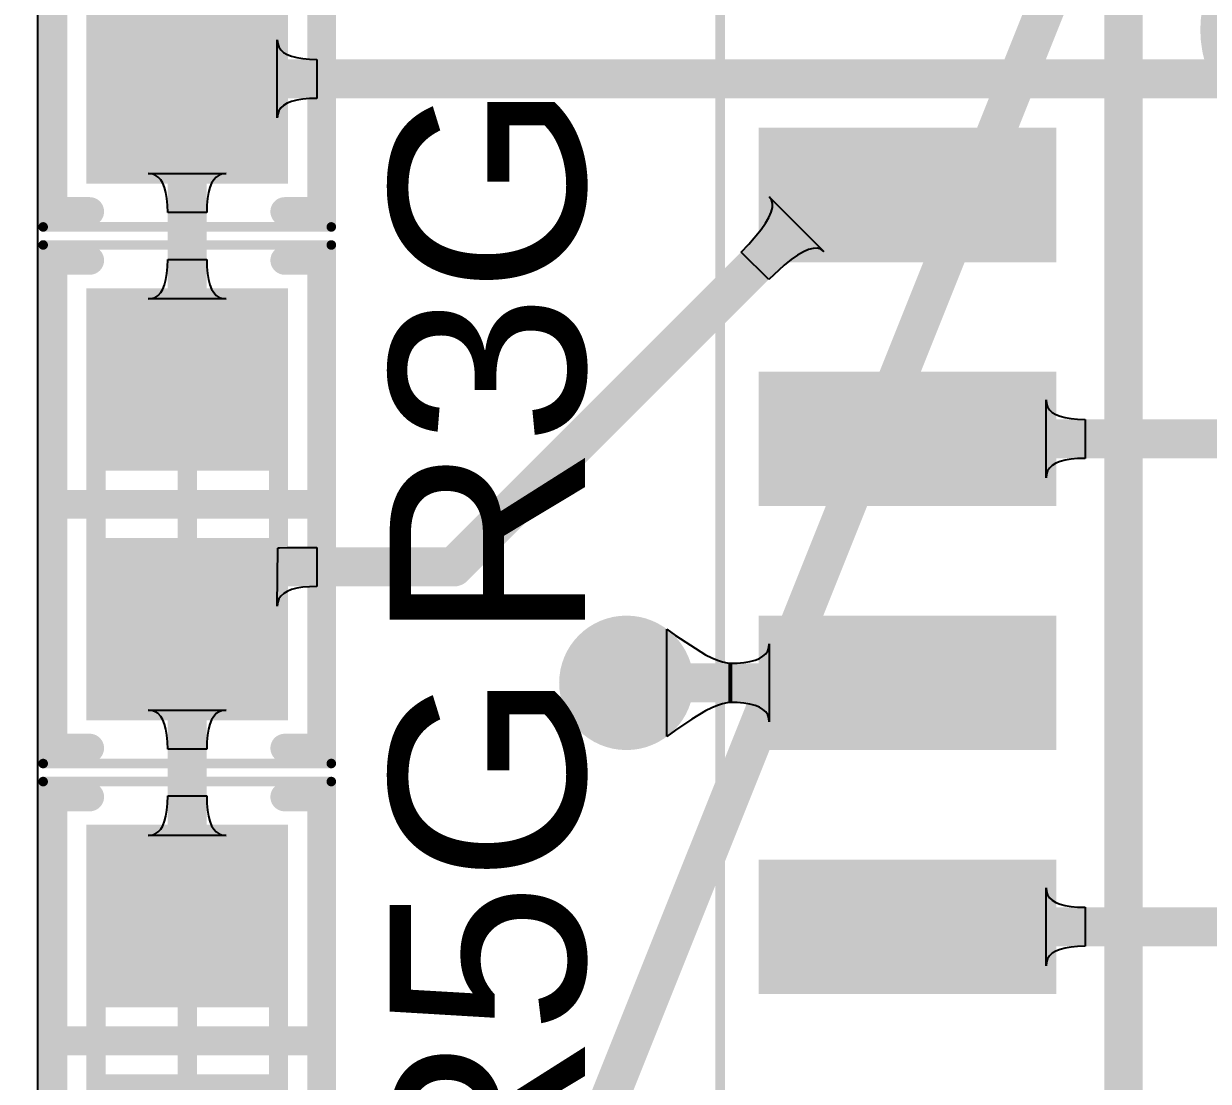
# Model space of a CAD drawing. Header units: inches. Extents: x -0.14 to 3.29, y -0.08 to 7.88.
# Drawn here: x 2.3459 to 2.5887, y 6.1685 to 6.3853 of the extents above; entities that cross this region are included whole.
import ezdxf

# ---------------------------------------------------------------- set-up
doc = ezdxf.new("R2010")
doc.units = ezdxf.units.IN
doc.header["$MEASUREMENT"] = 0
for name, color, linetype in [('Bottom Layer', 5, 'Continuous'), ('PCBD Notes', 76, 'Continuous'), ('Top 3D Body', 56, 'Continuous'), ('Top Courtyard', 56, 'Continuous'), ('Top Layer', 1, 'Continuous'), ('Top Overlay', 2, 'Continuous'), ('Top Paste', 8, 'Continuous'), ('Top Solder', 216, 'Continuous'), ('Via Holes', 16, 'Continuous')]:
    doc.layers.add(name, color=color, linetype=linetype)
doc.styles.add('Arial', font='', dxfattribs={"height": 0.2})
doc.styles.get('Arial').set_extended_font_data('Arial')

# ---------------------------------------------------------------- blocks, each defined once
blk = doc.blocks.new('34355DA5_B1DA_47C2_A88A_ECF82120A4F7_253')
at = {"layer": 'Top Layer'}
for points in [[(-0.13583, 0.08819), (-0.13583, 0.11181), (-0.07874, 0.11181), (-0.07874, 0.08819)], [(-0.13583, 0.03819), (-0.13583, 0.06181), (-0.07874, 0.06181), (-0.07874, 0.03819)], [(-0.13583, -0.01181), (-0.13583, 0.01181), (-0.07874, 0.01181), (-0.07874, -0.01181)], [(-0.13583, -0.06181), (-0.13583, -0.03819), (-0.07874, -0.03819), (-0.07874, -0.06181)]]:
    blk.add_hatch(color=1, dxfattribs=at).paths.add_polyline_path(points)
at = {"layer": 'Top Paste'}
for points in [[(-0.13583, 0.08819), (-0.13583, 0.11181), (-0.07874, 0.11181), (-0.07874, 0.08819)], [(-0.13583, 0.03819), (-0.13583, 0.06181), (-0.07874, 0.06181), (-0.07874, 0.03819)], [(-0.13583, -0.01181), (-0.13583, 0.01181), (-0.07874, 0.01181), (-0.07874, -0.01181)], [(-0.13583, -0.06181), (-0.13583, -0.03819), (-0.07874, -0.03819), (-0.07874, -0.06181)]]:
    blk.add_hatch(color=8, dxfattribs=at).paths.add_polyline_path(points)
at = {"layer": 'Top Solder'}
for points in [[(-0.13779, 0.08622), (-0.13779, 0.11378), (-0.07677, 0.11378), (-0.07677, 0.08622)], [(-0.13779, 0.03622), (-0.13779, 0.06378), (-0.07677, 0.06378), (-0.07677, 0.03622)], [(-0.13779, -0.01378), (-0.13779, 0.01378), (-0.07677, 0.01378), (-0.07677, -0.01378)], [(-0.13779, -0.06378), (-0.13779, -0.03622), (-0.07677, -0.03622), (-0.07677, -0.06378)]]:
    blk.add_hatch(color=216, dxfattribs=at).paths.add_polyline_path(points)
at = {"layer": 'Top Courtyard'}
blk.add_lwpolyline([(-0.14567, -0.18307, 0.00197, 0.00197, 0), (-0.14567, 0.18307, 0.00197, 0.00197, 0)], format="xyseb", dxfattribs=at)
at = {"layer": 'Top Overlay'}
blk.add_lwpolyline([(-0.06299, -0.17323, 0.00787, 0.00787, 0), (-0.06299, 0.17323, 0.00787, 0.00787, 0)], format="xyseb", dxfattribs=at)
for points in [[(-0.01181, 0.13386, 0.02362, 0.02362, 1), (-0.03543, 0.13386, 0.02362, 0.02362, 1)], [(-0.04134, 0.13386, 0.01181, 0.01181, 1), (-0.02953, 0.13386, 0.01181, 0.01181, 1)]]:
    blk.add_lwpolyline(points, format="xyseb", close=True, dxfattribs=at)
blk = doc.blocks.new('RES_0603_1608_340')
at = {"layer": 'Top Layer'}
for points in [[(-0.04232, -0.0187), (-0.04232, 0.0187), (-0.00886, 0.0187), (-0.00886, -0.0187)], [(0.00886, -0.0187), (0.00886, 0.0187), (0.04232, 0.0187), (0.04232, -0.0187)]]:
    blk.add_hatch(color=1, dxfattribs=at).paths.add_polyline_path(points)
at = {"layer": 'Top Paste'}
for points in [[(-0.04232, -0.0187), (-0.04232, 0.0187), (-0.00886, 0.0187), (-0.00886, -0.0187)], [(0.00886, -0.0187), (0.00886, 0.0187), (0.04232, 0.0187), (0.04232, -0.0187)]]:
    blk.add_hatch(color=8, dxfattribs=at).paths.add_polyline_path(points)
at = {"layer": 'Top Solder'}
for points in [[(-0.04429, -0.02067), (-0.04429, 0.02067), (-0.00689, 0.02067), (-0.00689, -0.02067)], [(0.00689, -0.02067), (0.00689, 0.02067), (0.04429, 0.02067), (0.04429, -0.02067)]]:
    blk.add_hatch(color=216, dxfattribs=at).paths.add_polyline_path(points)
at = {"layer": 'Top 3D Body'}
for points in [[(0.03445, 0.0187, 0.00394, 0.00394, 0), (-0.03445, 0.0187, 0.00394, 0.00394, 0)], [(-0.03445, -0.0187, 0.00394, 0.00394, 0), (-0.03445, 0.0187, 0.00394, 0.00394, 0)], [(0.03445, -0.0187, 0.00394, 0.00394, 0), (0.03445, 0.0187, 0.00394, 0.00394, 0)], [(0.03445, -0.0187, 0.00394, 0.00394, 0), (-0.03445, -0.0187, 0.00394, 0.00394, 0)]]:
    blk.add_lwpolyline(points, format="xyseb", dxfattribs=at)
for points in [[(-0.03543, 0.0187, 0.00197, 0.00197, 1), (-0.03346, 0.0187, 0.00197, 0.00197, 1)], [(-0.03543, 0.0187, 0.00197, 0.00197, 1), (-0.03346, 0.0187, 0.00197, 0.00197, 1)], [(0.03347, 0.0187, 0.00197, 0.00197, 1), (0.03543, 0.0187, 0.00197, 0.00197, 1)], [(0.03347, 0.0187, 0.00197, 0.00197, 1), (0.03543, 0.0187, 0.00197, 0.00197, 1)], [(-0.03543, -0.0187, 0.00197, 0.00197, 1), (-0.03346, -0.0187, 0.00197, 0.00197, 1)], [(-0.03543, -0.0187, 0.00197, 0.00197, 1), (-0.03346, -0.0187, 0.00197, 0.00197, 1)], [(0.03347, -0.0187, 0.00197, 0.00197, 1), (0.03543, -0.0187, 0.00197, 0.00197, 1)], [(0.03347, -0.0187, 0.00197, 0.00197, 1), (0.03543, -0.0187, 0.00197, 0.00197, 1)]]:
    blk.add_lwpolyline(points, format="xyseb", close=True, dxfattribs=at)
at = {"layer": 'Top Courtyard'}
for points in [[(0.05315, 0.02953, 0.00197, 0.00197, 0), (-0.05315, 0.02953, 0.00197, 0.00197, 0)], [(-0.05315, -0.02953, 0.00197, 0.00197, 0), (-0.05315, 0.02953, 0.00197, 0.00197, 0)], [(0.05315, -0.02953, 0.00197, 0.00197, 0), (0.05315, 0.02953, 0.00197, 0.00197, 0)], [(0, -0.0187, 0.00394, 0.00394, 0), (0, 0.0187, 0.00394, 0.00394, 0)], [(0.0187, 0, 0.00394, 0.00394, 0), (-0.0187, 0, 0.00394, 0.00394, 0)], [(0.05315, -0.02953, 0.00197, 0.00197, 0), (-0.05315, -0.02953, 0.00197, 0.00197, 0)]]:
    blk.add_lwpolyline(points, format="xyseb", dxfattribs=at)
for points in [[(-0.05364, 0.02953, 0.000984, 0.000984, 1), (-0.05266, 0.02953, 0.000984, 0.000984, 1)], [(-0.05364, 0.02953, 0.000984, 0.000984, 1), (-0.05266, 0.02953, 0.000984, 0.000984, 1)], [(0.05266, 0.02953, 0.000984, 0.000984, 1), (0.05364, 0.02953, 0.000984, 0.000984, 1)], [(0.05266, 0.02953, 0.000984, 0.000984, 1), (0.05364, 0.02953, 0.000984, 0.000984, 1)], [(-0.00098, 0.0187, 0.00197, 0.00197, 1), (0.00098, 0.0187, 0.00197, 0.00197, 1)], [(-0.01968, 0, 0.00197, 0.00197, 1), (-0.01772, 0, 0.00197, 0.00197, 1)], [(0.01772, 0, 0.00197, 0.00197, 1), (0.01969, 0, 0.00197, 0.00197, 1)], [(-0.00098, -0.0187, 0.00197, 0.00197, 1), (0.00098, -0.0187, 0.00197, 0.00197, 1)], [(-0.05364, -0.02953, 0.000984, 0.000984, 1), (-0.05266, -0.02953, 0.000984, 0.000984, 1)], [(-0.05364, -0.02953, 0.000984, 0.000984, 1), (-0.05266, -0.02953, 0.000984, 0.000984, 1)], [(0.05266, -0.02953, 0.000984, 0.000984, 1), (0.05364, -0.02953, 0.000984, 0.000984, 1)], [(0.05266, -0.02953, 0.000984, 0.000984, 1), (0.05364, -0.02953, 0.000984, 0.000984, 1)]]:
    blk.add_lwpolyline(points, format="xyseb", close=True, dxfattribs=at)
at = {"layer": 'Top Overlay'}
for points in [[(0.05, 0.02756, 0.00591, 0.00591, 0), (-0.05, 0.02756, 0.00591, 0.00591, 0)], [(-0.05, 0.02, 0.00591, 0.00591, 0), (-0.05, 0.02756, 0.00591, 0.00591, 0)], [(0, -0.02756, 0.00591, 0.00591, 0), (0, 0.02756, 0.00591, 0.00591, 0)], [(0.05, 0.02, 0.00591, 0.00591, 0), (0.05, 0.02756, 0.00591, 0.00591, 0)], [(-0.05, -0.02756, 0.00591, 0.00591, 0), (-0.05, -0.02, 0.00591, 0.00591, 0)], [(0.05, -0.02756, 0.00591, 0.00591, 0), (0.05, -0.02, 0.00591, 0.00591, 0)], [(0.05, -0.02756, 0.00591, 0.00591, 0), (-0.05, -0.02756, 0.00591, 0.00591, 0)]]:
    blk.add_lwpolyline(points, format="xyseb", dxfattribs=at)
for points in [[(-0.05148, 0.02756, 0.00295, 0.00295, 1), (-0.04852, 0.02756, 0.00295, 0.00295, 1)], [(-0.05148, 0.02756, 0.00295, 0.00295, 1), (-0.04852, 0.02756, 0.00295, 0.00295, 1)], [(-0.00148, 0.02756, 0.00295, 0.00295, 1), (0.00148, 0.02756, 0.00295, 0.00295, 1)], [(0.04852, 0.02756, 0.00295, 0.00295, 1), (0.05148, 0.02756, 0.00295, 0.00295, 1)], [(0.04852, 0.02756, 0.00295, 0.00295, 1), (0.05148, 0.02756, 0.00295, 0.00295, 1)], [(-0.05148, 0.02, 0.00295, 0.00295, 1), (-0.04852, 0.02, 0.00295, 0.00295, 1)], [(0.04852, 0.02, 0.00295, 0.00295, 1), (0.05148, 0.02, 0.00295, 0.00295, 1)], [(-0.05148, -0.02, 0.00295, 0.00295, 1), (-0.04852, -0.02, 0.00295, 0.00295, 1)], [(0.04852, -0.02, 0.00295, 0.00295, 1), (0.05148, -0.02, 0.00295, 0.00295, 1)], [(-0.05148, -0.02756, 0.00295, 0.00295, 1), (-0.04852, -0.02756, 0.00295, 0.00295, 1)], [(-0.05148, -0.02756, 0.00295, 0.00295, 1), (-0.04852, -0.02756, 0.00295, 0.00295, 1)], [(-0.00148, -0.02756, 0.00295, 0.00295, 1), (0.00148, -0.02756, 0.00295, 0.00295, 1)], [(0.04852, -0.02756, 0.00295, 0.00295, 1), (0.05148, -0.02756, 0.00295, 0.00295, 1)], [(0.04852, -0.02756, 0.00295, 0.00295, 1), (0.05148, -0.02756, 0.00295, 0.00295, 1)]]:
    blk.add_lwpolyline(points, format="xyseb", close=True, dxfattribs=at)
blk = doc.blocks.new('RES_0603_1608_360')
at = {"layer": 'Top Layer'}
for points in [[(-0.04232, -0.0187), (-0.04232, 0.0187), (-0.00886, 0.0187), (-0.00886, -0.0187)], [(0.00886, -0.0187), (0.00886, 0.0187), (0.04232, 0.0187), (0.04232, -0.0187)]]:
    blk.add_hatch(color=1, dxfattribs=at).paths.add_polyline_path(points)
at = {"layer": 'Top Paste'}
for points in [[(-0.04232, -0.0187), (-0.04232, 0.0187), (-0.00886, 0.0187), (-0.00886, -0.0187)], [(0.00886, -0.0187), (0.00886, 0.0187), (0.04232, 0.0187), (0.04232, -0.0187)]]:
    blk.add_hatch(color=8, dxfattribs=at).paths.add_polyline_path(points)
at = {"layer": 'Top Solder'}
for points in [[(-0.04429, -0.02067), (-0.04429, 0.02067), (-0.00689, 0.02067), (-0.00689, -0.02067)], [(0.00689, -0.02067), (0.00689, 0.02067), (0.04429, 0.02067), (0.04429, -0.02067)]]:
    blk.add_hatch(color=216, dxfattribs=at).paths.add_polyline_path(points)
at = {"layer": 'Top 3D Body'}
for points in [[(0.03445, 0.0187, 0.00394, 0.00394, 0), (-0.03445, 0.0187, 0.00394, 0.00394, 0)], [(-0.03445, -0.0187, 0.00394, 0.00394, 0), (-0.03445, 0.0187, 0.00394, 0.00394, 0)], [(0.03445, -0.0187, 0.00394, 0.00394, 0), (0.03445, 0.0187, 0.00394, 0.00394, 0)], [(0.03445, -0.0187, 0.00394, 0.00394, 0), (-0.03445, -0.0187, 0.00394, 0.00394, 0)]]:
    blk.add_lwpolyline(points, format="xyseb", dxfattribs=at)
for points in [[(-0.03543, 0.0187, 0.00197, 0.00197, 1), (-0.03346, 0.0187, 0.00197, 0.00197, 1)], [(-0.03543, 0.0187, 0.00197, 0.00197, 1), (-0.03346, 0.0187, 0.00197, 0.00197, 1)], [(0.03347, 0.0187, 0.00197, 0.00197, 1), (0.03543, 0.0187, 0.00197, 0.00197, 1)], [(0.03347, 0.0187, 0.00197, 0.00197, 1), (0.03543, 0.0187, 0.00197, 0.00197, 1)], [(-0.03543, -0.0187, 0.00197, 0.00197, 1), (-0.03346, -0.0187, 0.00197, 0.00197, 1)], [(-0.03543, -0.0187, 0.00197, 0.00197, 1), (-0.03346, -0.0187, 0.00197, 0.00197, 1)], [(0.03347, -0.0187, 0.00197, 0.00197, 1), (0.03543, -0.0187, 0.00197, 0.00197, 1)], [(0.03347, -0.0187, 0.00197, 0.00197, 1), (0.03543, -0.0187, 0.00197, 0.00197, 1)]]:
    blk.add_lwpolyline(points, format="xyseb", close=True, dxfattribs=at)
at = {"layer": 'Top Courtyard'}
for points in [[(0.05315, 0.02953, 0.00197, 0.00197, 0), (-0.05315, 0.02953, 0.00197, 0.00197, 0)], [(-0.05315, -0.02953, 0.00197, 0.00197, 0), (-0.05315, 0.02953, 0.00197, 0.00197, 0)], [(0.05315, -0.02953, 0.00197, 0.00197, 0), (0.05315, 0.02953, 0.00197, 0.00197, 0)], [(0, -0.0187, 0.00394, 0.00394, 0), (0, 0.0187, 0.00394, 0.00394, 0)], [(0.0187, 0, 0.00394, 0.00394, 0), (-0.0187, 0, 0.00394, 0.00394, 0)], [(0.05315, -0.02953, 0.00197, 0.00197, 0), (-0.05315, -0.02953, 0.00197, 0.00197, 0)]]:
    blk.add_lwpolyline(points, format="xyseb", dxfattribs=at)
for points in [[(-0.05364, 0.02953, 0.000984, 0.000984, 1), (-0.05266, 0.02953, 0.000984, 0.000984, 1)], [(-0.05364, 0.02953, 0.000984, 0.000984, 1), (-0.05266, 0.02953, 0.000984, 0.000984, 1)], [(0.05266, 0.02953, 0.000984, 0.000984, 1), (0.05364, 0.02953, 0.000984, 0.000984, 1)], [(0.05266, 0.02953, 0.000984, 0.000984, 1), (0.05364, 0.02953, 0.000984, 0.000984, 1)], [(-0.00098, 0.0187, 0.00197, 0.00197, 1), (0.00098, 0.0187, 0.00197, 0.00197, 1)], [(-0.01968, 0, 0.00197, 0.00197, 1), (-0.01772, 0, 0.00197, 0.00197, 1)], [(0.01772, 0, 0.00197, 0.00197, 1), (0.01969, 0, 0.00197, 0.00197, 1)], [(-0.00098, -0.0187, 0.00197, 0.00197, 1), (0.00098, -0.0187, 0.00197, 0.00197, 1)], [(-0.05364, -0.02953, 0.000984, 0.000984, 1), (-0.05266, -0.02953, 0.000984, 0.000984, 1)], [(-0.05364, -0.02953, 0.000984, 0.000984, 1), (-0.05266, -0.02953, 0.000984, 0.000984, 1)], [(0.05266, -0.02953, 0.000984, 0.000984, 1), (0.05364, -0.02953, 0.000984, 0.000984, 1)], [(0.05266, -0.02953, 0.000984, 0.000984, 1), (0.05364, -0.02953, 0.000984, 0.000984, 1)]]:
    blk.add_lwpolyline(points, format="xyseb", close=True, dxfattribs=at)
at = {"layer": 'Top Overlay'}
for points in [[(0.05, 0.02756, 0.00591, 0.00591, 0), (-0.05, 0.02756, 0.00591, 0.00591, 0)], [(-0.05, 0.02, 0.00591, 0.00591, 0), (-0.05, 0.02756, 0.00591, 0.00591, 0)], [(0, -0.02756, 0.00591, 0.00591, 0), (0, 0.02756, 0.00591, 0.00591, 0)], [(0.05, 0.02, 0.00591, 0.00591, 0), (0.05, 0.02756, 0.00591, 0.00591, 0)], [(-0.05, -0.02756, 0.00591, 0.00591, 0), (-0.05, -0.02, 0.00591, 0.00591, 0)], [(0.05, -0.02756, 0.00591, 0.00591, 0), (0.05, -0.02, 0.00591, 0.00591, 0)], [(0.05, -0.02756, 0.00591, 0.00591, 0), (-0.05, -0.02756, 0.00591, 0.00591, 0)]]:
    blk.add_lwpolyline(points, format="xyseb", dxfattribs=at)
for points in [[(-0.05148, 0.02756, 0.00295, 0.00295, 1), (-0.04852, 0.02756, 0.00295, 0.00295, 1)], [(-0.05148, 0.02756, 0.00295, 0.00295, 1), (-0.04852, 0.02756, 0.00295, 0.00295, 1)], [(-0.00148, 0.02756, 0.00295, 0.00295, 1), (0.00148, 0.02756, 0.00295, 0.00295, 1)], [(0.04852, 0.02756, 0.00295, 0.00295, 1), (0.05148, 0.02756, 0.00295, 0.00295, 1)], [(0.04852, 0.02756, 0.00295, 0.00295, 1), (0.05148, 0.02756, 0.00295, 0.00295, 1)], [(-0.05148, 0.02, 0.00295, 0.00295, 1), (-0.04852, 0.02, 0.00295, 0.00295, 1)], [(0.04852, 0.02, 0.00295, 0.00295, 1), (0.05148, 0.02, 0.00295, 0.00295, 1)], [(-0.05148, -0.02, 0.00295, 0.00295, 1), (-0.04852, -0.02, 0.00295, 0.00295, 1)], [(0.04852, -0.02, 0.00295, 0.00295, 1), (0.05148, -0.02, 0.00295, 0.00295, 1)], [(-0.05148, -0.02756, 0.00295, 0.00295, 1), (-0.04852, -0.02756, 0.00295, 0.00295, 1)], [(-0.05148, -0.02756, 0.00295, 0.00295, 1), (-0.04852, -0.02756, 0.00295, 0.00295, 1)], [(-0.00148, -0.02756, 0.00295, 0.00295, 1), (0.00148, -0.02756, 0.00295, 0.00295, 1)], [(0.04852, -0.02756, 0.00295, 0.00295, 1), (0.05148, -0.02756, 0.00295, 0.00295, 1)], [(0.04852, -0.02756, 0.00295, 0.00295, 1), (0.05148, -0.02756, 0.00295, 0.00295, 1)]]:
    blk.add_lwpolyline(points, format="xyseb", close=True, dxfattribs=at)
blk = doc.blocks.new('RES_0603_1608_380')
at = {"layer": 'Top Layer'}
for points in [[(-0.04232, -0.0187), (-0.04232, 0.0187), (-0.00886, 0.0187), (-0.00886, -0.0187)], [(0.00886, -0.0187), (0.00886, 0.0187), (0.04232, 0.0187), (0.04232, -0.0187)]]:
    blk.add_hatch(color=1, dxfattribs=at).paths.add_polyline_path(points)
at = {"layer": 'Top Paste'}
for points in [[(-0.04232, -0.0187), (-0.04232, 0.0187), (-0.00886, 0.0187), (-0.00886, -0.0187)], [(0.00886, -0.0187), (0.00886, 0.0187), (0.04232, 0.0187), (0.04232, -0.0187)]]:
    blk.add_hatch(color=8, dxfattribs=at).paths.add_polyline_path(points)
at = {"layer": 'Top Solder'}
for points in [[(-0.04429, -0.02067), (-0.04429, 0.02067), (-0.00689, 0.02067), (-0.00689, -0.02067)], [(0.00689, -0.02067), (0.00689, 0.02067), (0.04429, 0.02067), (0.04429, -0.02067)]]:
    blk.add_hatch(color=216, dxfattribs=at).paths.add_polyline_path(points)
at = {"layer": 'Top 3D Body'}
for points in [[(0.03445, 0.0187, 0.00394, 0.00394, 0), (-0.03445, 0.0187, 0.00394, 0.00394, 0)], [(-0.03445, -0.0187, 0.00394, 0.00394, 0), (-0.03445, 0.0187, 0.00394, 0.00394, 0)], [(0.03445, -0.0187, 0.00394, 0.00394, 0), (0.03445, 0.0187, 0.00394, 0.00394, 0)], [(0.03445, -0.0187, 0.00394, 0.00394, 0), (-0.03445, -0.0187, 0.00394, 0.00394, 0)]]:
    blk.add_lwpolyline(points, format="xyseb", dxfattribs=at)
for points in [[(-0.03543, 0.0187, 0.00197, 0.00197, 1), (-0.03346, 0.0187, 0.00197, 0.00197, 1)], [(-0.03543, 0.0187, 0.00197, 0.00197, 1), (-0.03346, 0.0187, 0.00197, 0.00197, 1)], [(0.03347, 0.0187, 0.00197, 0.00197, 1), (0.03543, 0.0187, 0.00197, 0.00197, 1)], [(0.03347, 0.0187, 0.00197, 0.00197, 1), (0.03543, 0.0187, 0.00197, 0.00197, 1)], [(-0.03543, -0.0187, 0.00197, 0.00197, 1), (-0.03346, -0.0187, 0.00197, 0.00197, 1)], [(-0.03543, -0.0187, 0.00197, 0.00197, 1), (-0.03346, -0.0187, 0.00197, 0.00197, 1)], [(0.03347, -0.0187, 0.00197, 0.00197, 1), (0.03543, -0.0187, 0.00197, 0.00197, 1)], [(0.03347, -0.0187, 0.00197, 0.00197, 1), (0.03543, -0.0187, 0.00197, 0.00197, 1)]]:
    blk.add_lwpolyline(points, format="xyseb", close=True, dxfattribs=at)
at = {"layer": 'Top Courtyard'}
for points in [[(0.05315, 0.02953, 0.00197, 0.00197, 0), (-0.05315, 0.02953, 0.00197, 0.00197, 0)], [(-0.05315, -0.02953, 0.00197, 0.00197, 0), (-0.05315, 0.02953, 0.00197, 0.00197, 0)], [(0.05315, -0.02953, 0.00197, 0.00197, 0), (0.05315, 0.02953, 0.00197, 0.00197, 0)], [(0, -0.0187, 0.00394, 0.00394, 0), (0, 0.0187, 0.00394, 0.00394, 0)], [(0.0187, 0, 0.00394, 0.00394, 0), (-0.0187, 0, 0.00394, 0.00394, 0)], [(0.05315, -0.02953, 0.00197, 0.00197, 0), (-0.05315, -0.02953, 0.00197, 0.00197, 0)]]:
    blk.add_lwpolyline(points, format="xyseb", dxfattribs=at)
for points in [[(-0.05364, 0.02953, 0.000984, 0.000984, 1), (-0.05266, 0.02953, 0.000984, 0.000984, 1)], [(-0.05364, 0.02953, 0.000984, 0.000984, 1), (-0.05266, 0.02953, 0.000984, 0.000984, 1)], [(0.05266, 0.02953, 0.000984, 0.000984, 1), (0.05364, 0.02953, 0.000984, 0.000984, 1)], [(0.05266, 0.02953, 0.000984, 0.000984, 1), (0.05364, 0.02953, 0.000984, 0.000984, 1)], [(-0.00098, 0.0187, 0.00197, 0.00197, 1), (0.00098, 0.0187, 0.00197, 0.00197, 1)], [(-0.01968, 0, 0.00197, 0.00197, 1), (-0.01772, 0, 0.00197, 0.00197, 1)], [(0.01772, 0, 0.00197, 0.00197, 1), (0.01969, 0, 0.00197, 0.00197, 1)], [(-0.00098, -0.0187, 0.00197, 0.00197, 1), (0.00098, -0.0187, 0.00197, 0.00197, 1)], [(-0.05364, -0.02953, 0.000984, 0.000984, 1), (-0.05266, -0.02953, 0.000984, 0.000984, 1)], [(-0.05364, -0.02953, 0.000984, 0.000984, 1), (-0.05266, -0.02953, 0.000984, 0.000984, 1)], [(0.05266, -0.02953, 0.000984, 0.000984, 1), (0.05364, -0.02953, 0.000984, 0.000984, 1)], [(0.05266, -0.02953, 0.000984, 0.000984, 1), (0.05364, -0.02953, 0.000984, 0.000984, 1)]]:
    blk.add_lwpolyline(points, format="xyseb", close=True, dxfattribs=at)
at = {"layer": 'Top Overlay'}
for points in [[(0.05, 0.02756, 0.00591, 0.00591, 0), (-0.05, 0.02756, 0.00591, 0.00591, 0)], [(-0.05, 0.02, 0.00591, 0.00591, 0), (-0.05, 0.02756, 0.00591, 0.00591, 0)], [(0, -0.02756, 0.00591, 0.00591, 0), (0, 0.02756, 0.00591, 0.00591, 0)], [(0.05, 0.02, 0.00591, 0.00591, 0), (0.05, 0.02756, 0.00591, 0.00591, 0)], [(-0.05, -0.02756, 0.00591, 0.00591, 0), (-0.05, -0.02, 0.00591, 0.00591, 0)], [(0.05, -0.02756, 0.00591, 0.00591, 0), (0.05, -0.02, 0.00591, 0.00591, 0)], [(0.05, -0.02756, 0.00591, 0.00591, 0), (-0.05, -0.02756, 0.00591, 0.00591, 0)]]:
    blk.add_lwpolyline(points, format="xyseb", dxfattribs=at)
for points in [[(-0.05148, 0.02756, 0.00295, 0.00295, 1), (-0.04852, 0.02756, 0.00295, 0.00295, 1)], [(-0.05148, 0.02756, 0.00295, 0.00295, 1), (-0.04852, 0.02756, 0.00295, 0.00295, 1)], [(-0.00148, 0.02756, 0.00295, 0.00295, 1), (0.00148, 0.02756, 0.00295, 0.00295, 1)], [(0.04852, 0.02756, 0.00295, 0.00295, 1), (0.05148, 0.02756, 0.00295, 0.00295, 1)], [(0.04852, 0.02756, 0.00295, 0.00295, 1), (0.05148, 0.02756, 0.00295, 0.00295, 1)], [(-0.05148, 0.02, 0.00295, 0.00295, 1), (-0.04852, 0.02, 0.00295, 0.00295, 1)], [(0.04852, 0.02, 0.00295, 0.00295, 1), (0.05148, 0.02, 0.00295, 0.00295, 1)], [(-0.05148, -0.02, 0.00295, 0.00295, 1), (-0.04852, -0.02, 0.00295, 0.00295, 1)], [(0.04852, -0.02, 0.00295, 0.00295, 1), (0.05148, -0.02, 0.00295, 0.00295, 1)], [(-0.05148, -0.02756, 0.00295, 0.00295, 1), (-0.04852, -0.02756, 0.00295, 0.00295, 1)], [(-0.05148, -0.02756, 0.00295, 0.00295, 1), (-0.04852, -0.02756, 0.00295, 0.00295, 1)], [(-0.00148, -0.02756, 0.00295, 0.00295, 1), (0.00148, -0.02756, 0.00295, 0.00295, 1)], [(0.04852, -0.02756, 0.00295, 0.00295, 1), (0.05148, -0.02756, 0.00295, 0.00295, 1)], [(0.04852, -0.02756, 0.00295, 0.00295, 1), (0.05148, -0.02756, 0.00295, 0.00295, 1)]]:
    blk.add_lwpolyline(points, format="xyseb", close=True, dxfattribs=at)

msp = doc.modelspace()

# ---------------------------------------------------------------- hatches: boundary and pattern name
at = {"layer": 'Bottom Layer'}
h = msp.add_hatch(color=5, dxfattribs=at)
edge = h.paths.add_edge_path()
edge.add_arc((2.46946, 6.25016), 0.01378, 0, 360)
at = {"layer": 'Top Layer'}
h = msp.add_hatch(color=1, dxfattribs=at)
edge = h.paths.add_edge_path()
edge.add_arc((2.46946, 6.25016), 0.01378, 0, 360)
at = {"layer": 'Via Holes'}
h = msp.add_hatch(color=7, dxfattribs=at)
edge = h.paths.add_edge_path()
edge.add_arc((2.46946, 6.25016), 0.00689, 0, 360)

# ---------------------------------------------------------------- linework, layer by layer
at = {"layer": 'PCBD Notes'}
msp.add_lwpolyline([(0, 0, 0.00787, 0.00787, 0), (3.14961, 7.87402, 0.00787, 0.00787, 0)], format="xyseb", dxfattribs=at)
at = {"layer": 'Top Layer'}
for p, q in [((2.34875, 6.39363), (2.34875, 6.34245)), ((2.39791, 6.36597), (2.39791, 6.38197)), ((2.39791, 6.38197), (2.39799, 6.38121)), ((2.39799, 6.38121), (2.39824, 6.38053)), ((2.39824, 6.38053), (2.39864, 6.37993)), ((2.39864, 6.37993), (2.39921, 6.37941)), ((2.39921, 6.37941), (2.39994, 6.37897)), ((2.39994, 6.37897), (2.40083, 6.37861)), ((2.40083, 6.37861), (2.40189, 6.37833)), ((2.40189, 6.37833), (2.40311, 6.37813)), ((2.40311, 6.37813), (2.40449, 6.37801)), ((2.40449, 6.37801), (2.40603, 6.37797)), ((2.40603, 6.37797), (2.40603, 6.36997)), ((2.39994, 6.36897), (2.39921, 6.36853)), ((2.40083, 6.36933), (2.39994, 6.36897)), ((2.40189, 6.36961), (2.40083, 6.36933)), ((2.40311, 6.36981), (2.40189, 6.36961)), ((2.40449, 6.36993), (2.40311, 6.36981)), ((2.40603, 6.36997), (2.40449, 6.36993)), ((2.39799, 6.36673), (2.39791, 6.36597)), ((2.39824, 6.36741), (2.39799, 6.36673)), ((2.39864, 6.36801), (2.39824, 6.36741)), ((2.39921, 6.36853), (2.39864, 6.36801)), ((2.37221, 6.35449), (2.37145, 6.35457)), ((2.37145, 6.35457), (2.38745, 6.35457)), ((2.37289, 6.35425), (2.37221, 6.35449)), ((2.37349, 6.35385), (2.37289, 6.35425)), ((2.38601, 6.35425), (2.38541, 6.35385)), ((2.38669, 6.35449), (2.38601, 6.35425)), ((2.38745, 6.35457), (2.38669, 6.35449)), ((2.37401, 6.35329), (2.37349, 6.35385)), ((2.37445, 6.35257), (2.37401, 6.35329)), ((2.37481, 6.35169), (2.37445, 6.35257)), ((2.37509, 6.35065), (2.37481, 6.35169)), ((2.38409, 6.35169), (2.38381, 6.35065)), ((2.38445, 6.35257), (2.38409, 6.35169)), ((2.38489, 6.35329), (2.38445, 6.35257)), ((2.38541, 6.35385), (2.38489, 6.35329)), ((2.37529, 6.34945), (2.37509, 6.35065)), ((2.37541, 6.34809), (2.37529, 6.34945)), ((2.38361, 6.34945), (2.38349, 6.34809)), ((2.38381, 6.35065), (2.38361, 6.34945)), ((2.49919, 6.34917), (2.49874, 6.34978)), ((2.49874, 6.34978), (2.50994, 6.33859)), ((2.4994, 6.34844), (2.49919, 6.34917)), ((2.37545, 6.34657), (2.37541, 6.34809)), ((2.38349, 6.34809), (2.38345, 6.34657)), ((2.49915, 6.34664), (2.49939, 6.3476)), ((2.49939, 6.3476), (2.4994, 6.34844)), ((2.38345, 6.34657), (2.37545, 6.34657)), ((2.49708, 6.34307), (2.49799, 6.34438)), ((2.49799, 6.34438), (2.49868, 6.34557)), ((2.49868, 6.34557), (2.49915, 6.34664)), ((2.34875, 6.34245), (2.34875, 6.34245)), ((2.34875, 6.34245), (2.34875, 6.34109)), ((2.49456, 6.34012), (2.49708, 6.34307)), ((2.34875, 6.34109), (2.34875, 6.34109)), ((2.34875, 6.34109), (2.34875, 6.28363)), ((2.49297, 6.33847), (2.49456, 6.34012)), ((2.49862, 6.33281), (2.49297, 6.33847)), ((2.50454, 6.33784), (2.50323, 6.33692)), ((2.50573, 6.33853), (2.50454, 6.33784)), ((2.5068, 6.33899), (2.50573, 6.33853)), ((2.50776, 6.33923), (2.5068, 6.33899)), ((2.5086, 6.33924), (2.50776, 6.33923)), ((2.50933, 6.33903), (2.5086, 6.33924)), ((2.50994, 6.33859), (2.50933, 6.33903)), ((2.37529, 6.33405), (2.37541, 6.33543)), ((2.37541, 6.33543), (2.37545, 6.33697)), ((2.37545, 6.33697), (2.38345, 6.33697)), ((2.38345, 6.33697), (2.38349, 6.33543)), ((2.38349, 6.33543), (2.38361, 6.33405)), ((2.50181, 6.33578), (2.49862, 6.33281)), ((2.50323, 6.33692), (2.50181, 6.33578)), ((2.37481, 6.33178), (2.37509, 6.33283)), ((2.37509, 6.33283), (2.37529, 6.33405)), ((2.38361, 6.33405), (2.38381, 6.33283)), ((2.38381, 6.33283), (2.38409, 6.33178)), ((2.37349, 6.32959), (2.37401, 6.33015)), ((2.37401, 6.33015), (2.37445, 6.33088)), ((2.37445, 6.33088), (2.37481, 6.33178)), ((2.38409, 6.33178), (2.38445, 6.33088)), ((2.38445, 6.33088), (2.38489, 6.33015)), ((2.38489, 6.33015), (2.38541, 6.32959)), ((2.37145, 6.32885), (2.37221, 6.32894)), ((2.38745, 6.32885), (2.37145, 6.32885)), ((2.37221, 6.32894), (2.37289, 6.32918)), ((2.37289, 6.32918), (2.37349, 6.32959)), ((2.38541, 6.32959), (2.38601, 6.32918)), ((2.38601, 6.32918), (2.38669, 6.32894)), ((2.38669, 6.32894), (2.38745, 6.32885)), ((2.55547, 6.29216), (2.55547, 6.30816)), ((2.55547, 6.30816), (2.55555, 6.3074)), ((2.55555, 6.3074), (2.55579, 6.30672)), ((2.55579, 6.30672), (2.55619, 6.30612)), ((2.55619, 6.30612), (2.55675, 6.3056)), ((2.55675, 6.3056), (2.55747, 6.30516)), ((2.55747, 6.30516), (2.55835, 6.3048)), ((2.55835, 6.3048), (2.55939, 6.30452)), ((2.55939, 6.30452), (2.56059, 6.30432)), ((2.56059, 6.30432), (2.56195, 6.3042)), ((2.56195, 6.3042), (2.56347, 6.30416)), ((2.56347, 6.30416), (2.56347, 6.29616)), ((2.55939, 6.2958), (2.55835, 6.29552)), ((2.56059, 6.296), (2.55939, 6.2958)), ((2.56195, 6.29612), (2.56059, 6.296)), ((2.56347, 6.29616), (2.56195, 6.29612)), ((2.55579, 6.2936), (2.55555, 6.29292)), ((2.55619, 6.2942), (2.55579, 6.2936)), ((2.55675, 6.29472), (2.55619, 6.2942)), ((2.55747, 6.29516), (2.55675, 6.29472)), ((2.55835, 6.29552), (2.55747, 6.29516)), ((2.55555, 6.29292), (2.55547, 6.29216)), ((2.34875, 6.28363), (2.34875, 6.23245)), ((2.39791, 6.26591), (2.39803, 6.27779)), ((2.39803, 6.27779), (2.39811, 6.27782)), ((2.39811, 6.27782), (2.39835, 6.27784)), ((2.39835, 6.27784), (2.40003, 6.27788)), ((2.40003, 6.27788), (2.40603, 6.27791)), ((2.40603, 6.27791), (2.40603, 6.26991)), ((2.40085, 6.26927), (2.39996, 6.26891)), ((2.40191, 6.26955), (2.40085, 6.26927)), ((2.40312, 6.26975), (2.40191, 6.26955)), ((2.4045, 6.26987), (2.40312, 6.26975)), ((2.40603, 6.26991), (2.4045, 6.26987)), ((2.398, 6.26667), (2.39791, 6.26591)), ((2.39825, 6.26735), (2.398, 6.26667)), ((2.39866, 6.26795), (2.39825, 6.26735)), ((2.39923, 6.26847), (2.39866, 6.26795)), ((2.39996, 6.26891), (2.39923, 6.26847)), ((2.47773, 6.23914), (2.47773, 6.26117)), ((2.47773, 6.26117), (2.47955, 6.25984)), ((2.47955, 6.25984), (2.4857, 6.25591)), ((2.49842, 6.25672), (2.49866, 6.2574)), ((2.49866, 6.2574), (2.49874, 6.25816)), ((2.49874, 6.25816), (2.49874, 6.24216)), ((2.4857, 6.25591), (2.48697, 6.25528)), ((2.48697, 6.25528), (2.48812, 6.25479)), ((2.48812, 6.25479), (2.48916, 6.25444)), ((2.49355, 6.25432), (2.49477, 6.25452)), ((2.49477, 6.25452), (2.49582, 6.2548)), ((2.49582, 6.2548), (2.49671, 6.25516)), ((2.49671, 6.25516), (2.49745, 6.2556)), ((2.49745, 6.2556), (2.49801, 6.25612)), ((2.49801, 6.25612), (2.49842, 6.25672)), ((2.48916, 6.25444), (2.49009, 6.25423)), ((2.49009, 6.25423), (2.49091, 6.25416)), ((2.49062, 6.25416), (2.49217, 6.2542)), ((2.49062, 6.24616), (2.49062, 6.25416)), ((2.49091, 6.25416), (2.49091, 6.24616)), ((2.49217, 6.2542), (2.49355, 6.25432)), ((2.48697, 6.24503), (2.4857, 6.2444)), ((2.48812, 6.24552), (2.48697, 6.24503)), ((2.48916, 6.24588), (2.48812, 6.24552)), ((2.49009, 6.24609), (2.48916, 6.24588)), ((2.49091, 6.24616), (2.49009, 6.24609)), ((2.49217, 6.24612), (2.49062, 6.24616)), ((2.49355, 6.246), (2.49217, 6.24612)), ((2.49477, 6.2458), (2.49355, 6.246)), ((2.49582, 6.24552), (2.49477, 6.2458)), ((2.49671, 6.24516), (2.49582, 6.24552)), ((2.49745, 6.24472), (2.49671, 6.24516)), ((2.37221, 6.24449), (2.37145, 6.24457)), ((2.37145, 6.24457), (2.38745, 6.24457)), ((2.37289, 6.24425), (2.37221, 6.24449)), ((2.37349, 6.24385), (2.37289, 6.24425)), ((2.37401, 6.24329), (2.37349, 6.24385)), ((2.37445, 6.24257), (2.37401, 6.24329)), ((2.37481, 6.24169), (2.37445, 6.24257)), ((2.38445, 6.24257), (2.38409, 6.24169)), ((2.38489, 6.24329), (2.38445, 6.24257)), ((2.38541, 6.24385), (2.38489, 6.24329)), ((2.38601, 6.24425), (2.38541, 6.24385)), ((2.38669, 6.24449), (2.38601, 6.24425)), ((2.38745, 6.24457), (2.38669, 6.24449)), ((2.48285, 6.24272), (2.47955, 6.24047)), ((2.4857, 6.2444), (2.48285, 6.24272)), ((2.49801, 6.2442), (2.49745, 6.24472)), ((2.49842, 6.2436), (2.49801, 6.2442)), ((2.49866, 6.24292), (2.49842, 6.2436)), ((2.49874, 6.24216), (2.49866, 6.24292)), ((2.37509, 6.24065), (2.37481, 6.24169)), ((2.37529, 6.23945), (2.37509, 6.24065)), ((2.38381, 6.24065), (2.38361, 6.23945)), ((2.38409, 6.24169), (2.38381, 6.24065)), ((2.47955, 6.24047), (2.47773, 6.23914)), ((2.37541, 6.23809), (2.37529, 6.23945)), ((2.37545, 6.23657), (2.37541, 6.23809)), ((2.38349, 6.23809), (2.38345, 6.23657)), ((2.38361, 6.23945), (2.38349, 6.23809)), ((2.38345, 6.23657), (2.37545, 6.23657)), ((2.34875, 6.23245), (2.34875, 6.23245)), ((2.34875, 6.23245), (2.34875, 6.23109)), ((2.34875, 6.23109), (2.34875, 6.23109)), ((2.34875, 6.23109), (2.34875, 6.17363)), ((2.37529, 6.22405), (2.37541, 6.22543)), ((2.37541, 6.22543), (2.37545, 6.22697)), ((2.37545, 6.22697), (2.38345, 6.22697)), ((2.38345, 6.22697), (2.38349, 6.22543)), ((2.38349, 6.22543), (2.38361, 6.22405)), ((2.37509, 6.22283), (2.37529, 6.22405)), ((2.38361, 6.22405), (2.38381, 6.22283)), ((2.37401, 6.22015), (2.37445, 6.22088)), ((2.37445, 6.22088), (2.37481, 6.22178)), ((2.37481, 6.22178), (2.37509, 6.22283)), ((2.38381, 6.22283), (2.38409, 6.22178)), ((2.38409, 6.22178), (2.38445, 6.22088)), ((2.38445, 6.22088), (2.38489, 6.22015)), ((2.37145, 6.21885), (2.37221, 6.21894)), ((2.38745, 6.21885), (2.37145, 6.21885)), ((2.37221, 6.21894), (2.37289, 6.21918)), ((2.37289, 6.21918), (2.37349, 6.21959)), ((2.37349, 6.21959), (2.37401, 6.22015)), ((2.38489, 6.22015), (2.38541, 6.21959)), ((2.38541, 6.21959), (2.38601, 6.21918)), ((2.38601, 6.21918), (2.38669, 6.21894)), ((2.38669, 6.21894), (2.38745, 6.21885)), ((2.55547, 6.19216), (2.55547, 6.20816)), ((2.55547, 6.20816), (2.55555, 6.2074)), ((2.55555, 6.2074), (2.55579, 6.20672)), ((2.55579, 6.20672), (2.55619, 6.20612)), ((2.55619, 6.20612), (2.55675, 6.2056)), ((2.55675, 6.2056), (2.55747, 6.20516)), ((2.55747, 6.20516), (2.55835, 6.2048)), ((2.55835, 6.2048), (2.55939, 6.20452)), ((2.55939, 6.20452), (2.56059, 6.20432)), ((2.56059, 6.20432), (2.56195, 6.2042)), ((2.56195, 6.2042), (2.56347, 6.20416)), ((2.56347, 6.20416), (2.56347, 6.19616)), ((2.55619, 6.1942), (2.55579, 6.1936)), ((2.55675, 6.19472), (2.55619, 6.1942)), ((2.55747, 6.19516), (2.55675, 6.19472)), ((2.55835, 6.19552), (2.55747, 6.19516)), ((2.55939, 6.1958), (2.55835, 6.19552)), ((2.56059, 6.196), (2.55939, 6.1958)), ((2.56195, 6.19612), (2.56059, 6.196)), ((2.56347, 6.19616), (2.56195, 6.19612)), ((2.55555, 6.19292), (2.55547, 6.19216)), ((2.55579, 6.1936), (2.55555, 6.19292)), ((2.34875, 6.17363), (2.34875, 6.12245))]:
    msp.add_line(p, q, dxfattribs=at)
for points in [[(2.37945, 6.37118, 0.008, 0.008, 0), (2.38224, 6.37397, 0.008, 0.008, 0)], [(2.38224, 6.37397, 0.008, 0.008, 0), (2.70107, 6.37397, 0.008, 0.008, 0)], [(2.37945, 6.31236, 0.008, 0.008, 0), (2.37945, 6.37118, 0.008, 0.008, 0)], [(2.43407, 6.27391, 0.008, 0.008, 0), (2.51031, 6.35016, 0.008, 0.008, 0)], [(2.51031, 6.35016, 0.008, 0.008, 0), (2.52705, 6.35016, 0.008, 0.008, 0)], [(2.52705, 6.30016, 0.008, 0.008, 0), (2.63433, 6.30016, 0.008, 0.008, 0)], [(2.37945, 6.26118, 0.008, 0.008, 0), (2.39218, 6.27391, 0.008, 0.008, 0)], [(2.39218, 6.27391, 0.008, 0.008, 0), (2.43407, 6.27391, 0.008, 0.008, 0)], [(2.37945, 6.20236, 0.008, 0.008, 0), (2.37945, 6.26118, 0.008, 0.008, 0)], [(2.46946, 6.25016, 0.008, 0.008, 0), (2.52705, 6.25016, 0.008, 0.008, 0)], [(2.52705, 6.20016, 0.008, 0.008, 0), (2.63433, 6.20016, 0.008, 0.008, 0)]]:
    msp.add_lwpolyline(points, format="xyseb", dxfattribs=at)
for points in [[(2.38024, 6.37397, 0.004, 0.004, 1), (2.38424, 6.37397, 0.004, 0.004, 1)], [(2.38024, 6.37397, 0.004, 0.004, 1), (2.38424, 6.37397, 0.004, 0.004, 1)], [(2.37745, 6.37118, 0.004, 0.004, 1), (2.38145, 6.37118, 0.004, 0.004, 1)], [(2.37745, 6.37118, 0.004, 0.004, 1), (2.38145, 6.37118, 0.004, 0.004, 1)], [(2.50831, 6.35016, 0.004, 0.004, 1), (2.51231, 6.35016, 0.004, 0.004, 1)], [(2.50831, 6.35016, 0.004, 0.004, 1), (2.51231, 6.35016, 0.004, 0.004, 1)], [(2.52505, 6.35016, 0.004, 0.004, 1), (2.52905, 6.35016, 0.004, 0.004, 1)], [(2.37745, 6.31236, 0.004, 0.004, 1), (2.38145, 6.31236, 0.004, 0.004, 1)], [(2.52505, 6.30016, 0.004, 0.004, 1), (2.52905, 6.30016, 0.004, 0.004, 1)], [(2.39018, 6.27391, 0.004, 0.004, 1), (2.39418, 6.27391, 0.004, 0.004, 1)], [(2.39018, 6.27391, 0.004, 0.004, 1), (2.39418, 6.27391, 0.004, 0.004, 1)], [(2.43207, 6.27391, 0.004, 0.004, 1), (2.43607, 6.27391, 0.004, 0.004, 1)], [(2.43207, 6.27391, 0.004, 0.004, 1), (2.43607, 6.27391, 0.004, 0.004, 1)], [(2.37745, 6.26118, 0.004, 0.004, 1), (2.38145, 6.26118, 0.004, 0.004, 1)], [(2.37745, 6.26118, 0.004, 0.004, 1), (2.38145, 6.26118, 0.004, 0.004, 1)], [(2.46746, 6.25016, 0.004, 0.004, 1), (2.47146, 6.25016, 0.004, 0.004, 1)], [(2.52505, 6.25016, 0.004, 0.004, 1), (2.52905, 6.25016, 0.004, 0.004, 1)], [(2.37745, 6.20236, 0.004, 0.004, 1), (2.38145, 6.20236, 0.004, 0.004, 1)], [(2.52505, 6.20016, 0.004, 0.004, 1), (2.52905, 6.20016, 0.004, 0.004, 1)]]:
    msp.add_lwpolyline(points, format="xyseb", close=True, dxfattribs=at)

# ---------------------------------------------------------------- block references
at = {"rotation": 270}
for name, p in [('RES_0603_1608_380', (2.37945, 6.39677)), ('RES_0603_1608_360', (2.37945, 6.28677)), ('RES_0603_1608_340', (2.37945, 6.17677))]:
    msp.add_blockref(name, p, dxfattribs=at)
msp.add_blockref('34355DA5_B1DA_47C2_A88A_ECF82120A4F7_253', (2.63433, 6.25016))

# ---------------------------------------------------------------- texts
at = {"layer": 'Top Overlay', "style": 'Arial'}
for s, p in [('R3G', (2.46095, 6.25851)), ('R5G', (2.46095, 6.13779))]:
    msp.add_text(s, height=0.04, rotation=90, dxfattribs=at).set_placement(p)

doc.saveas('drawing.dxf')
